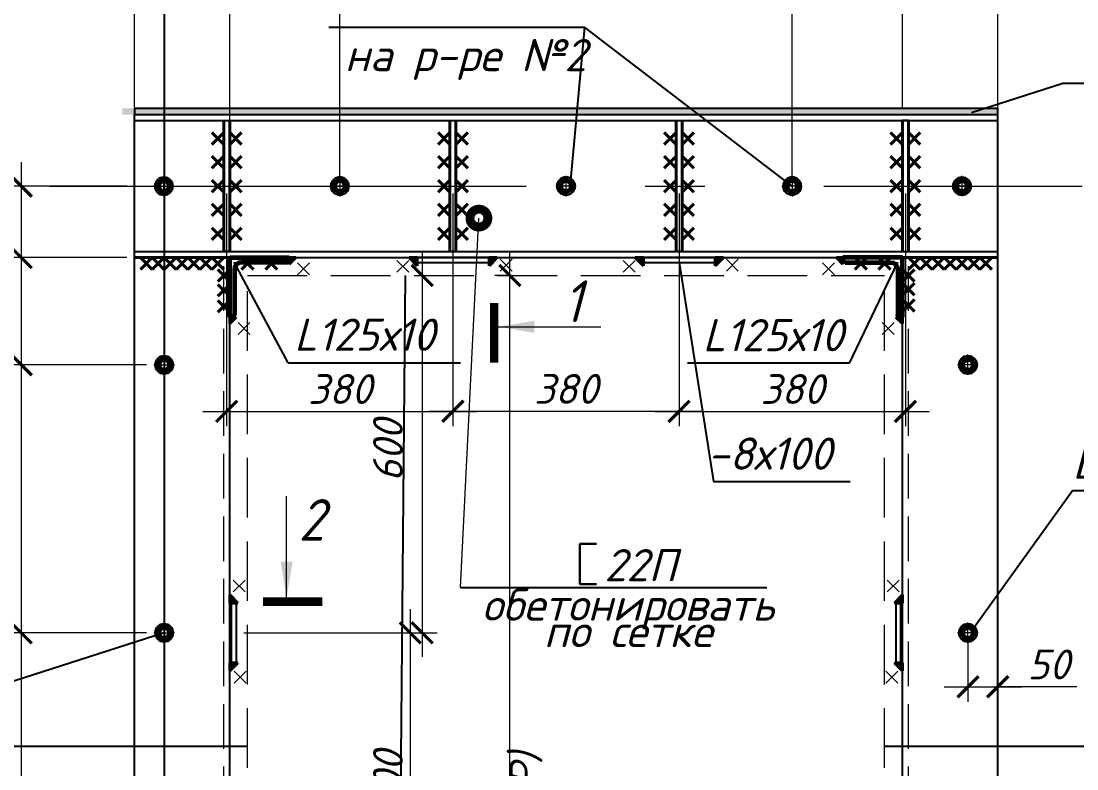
# Model space of a CAD drawing. Header units: millimetres. Extents: x 749182 to 2267578, y 70462 to 311449.
# Drawn here: x 2071783 to 2073556, y 160526 to 161781 of the extents above; entities that cross this region are included whole.
import ezdxf
from ezdxf.enums import TextEntityAlignment as Align

# ---------------------------------------------------------------- set-up
doc = ezdxf.new("R2010")
doc.units = ezdxf.units.MM
for name, pattern in [('015-60-22-12-0682-ПЗУ-20_П_изм1$0$K5LT_AXLED_REINFORCED', [13, 8, -2, 1, -2]), ('ГОСТ 2.303 4', [7, 5, -2, 0]), ('осеваяX2', [4, 2.5, -0.5, 0.5, -0.5])]:
    doc.linetypes.add(name, pattern=pattern)
doc.layers.get('Defpoints').update_dxf_attribs({"color": 255})
for name, color, linetype, lineweight in [('1Стены', 252, 'Continuous', 25), ('Оси', 165, 'осеваяX2', 13), ('Размер', 7, 'Continuous', 13), ('размеры', 7, 'Continuous', 9), ('Размеры КР', 164, 'Continuous', 9), ('сварка', 156, 'Continuous', 9), ('Стены', 184, 'Continuous', 40)]:
    doc.layers.add(name, color=color, linetype=linetype, lineweight=lineweight)
doc.layers.add('CS_UNPLOTTED', color=254, linetype='Continuous', plot=False)
for name, color, linetype in [('VPORTS', 7, 'Continuous'), ('металл', 124, 'Continuous'), ('Текст', 7, 'Continuous'), ('Штриховка', 252, 'Continuous')]:
    doc.layers.add(name, color=color, linetype=linetype)
doc.styles.add('GOST 2.304_new', font='isocpeur.ttf', dxfattribs={"width": 0.9, "oblique": 15})
doc.styles.add('М2', font='isocpeui.ttf')
doc.dimstyles.new('SPDS', dxfattribs={"dimscale": 25, "dimtxt": 2.5, "dimasz": 1.77, "dimexe": 1.25, "dimexo": 0.625, "dimtad": 1, "dimdec": 0, "dimrnd": 0.001, "dimtxsty": 'GOST 2.304_new', "dimblk": 'ARCHTICK', "dimcen": 2.5, "dimdle": 2, "dimclrt": 256, "dimazin": 2, "dimtfac": 0.75, "dimtdec": 0, "dimtmove": 1, "dimatfit": 3, "dimfxl": 0, "dimtolj": 1, "dimlwd": 9, "dimlwe": 9, "dimarcsym": 0})
doc.dimstyles.new('SPDS 1_20', dxfattribs={"dimscale": 20, "dimtxt": 2.5, "dimasz": 1.77, "dimexe": 1.25, "dimexo": 0.625, "dimtad": 1, "dimdec": 0, "dimrnd": 0.001, "dimtxsty": 'М2', "dimblk": 'ARCHTICK', "dimcen": 2.5, "dimdle": 2, "dimclrt": 256, "dimadec": 0, "dimazin": 2, "dimtfac": 0.75, "dimtdec": 0, "dimtmove": 1, "dimatfit": 3, "dimfxl": 0, "dimtolj": 1, "dimlwd": 9, "dimlwe": 9, "dimarcsym": 0})

# ---------------------------------------------------------------- blocks, each defined once
blk = doc.blocks.new('м16')
at = {"layer": 'металл', "lineweight": 30, "ltscale": 20}
for p, q in [((-11, 6.4), (0, 12.7)), ((-11, -6.4), (-11, 6.4)), ((0, 12.7), (11, 6.4)), ((11, 6.4), (11, -6.4)), ((0, -12.7), (-11, -6.4)), ((11, -6.4), (0, -12.7))]:
    blk.add_line(p, q, dxfattribs=at)
blk.add_circle((0, 0), 15, dxfattribs=at)
for radius, start, end in [(10.4, 0, 180), (10.4, 180, 0), (6.92, 0, 180), (6.92, 180, 0)]:
    blk.add_arc((0, 0), radius, start, end, dxfattribs=at)
at = {"layer": 'металл', "linetype": 'Continuous', "lineweight": 25, "ltscale": 20}
blk.add_arc((0, 0), 8, 255, 165, dxfattribs=at)
at = {"layer": 'Оси', "ltscale": 20}
for p, q in [((17, 0), (-17.3, 0)), ((0, 17.3), (0, -17.3))]:
    blk.add_line(p, q, dxfattribs=at)
blk = doc.blocks.new('свар')
at = {"layer": 'сварка', "color": 0, "linetype": 'Continuous', "ltscale": 10}
for p, q in [((10, 10), (-10, -10)), ((-10, 10), (10, -10))]:
    blk.add_line(p, q, dxfattribs=at)
blk = doc.blocks.new('_ArchTick')
at = {"color": 0, "linetype": 'ByBlock', "const_width": 0.15}
blk.add_lwpolyline([(-0.5, -0.5), (0.5, 0.5)], dxfattribs=at)
blk = doc.blocks.new('*D1707')
at = {"layer": 'Defpoints', "color": 0, "lineweight": 20, "ltscale": 20, "transparency": 16777216}
for p in [(2072446.9, 161354.5), (2072144.4, 160754.5), (2072456.7, 160754.5)]:
    blk.add_point(p, dxfattribs=at)
at = {"layer": 'Размер', "color": 0, "lineweight": 9, "ltscale": 20, "transparency": 16777216}
for p, q in [((2072456.7, 161394.5), (2072456.7, 160714.5)), ((2072459.4, 161354.5), (2072481.7, 161354.5)), ((2072156.9, 160754.5), (2072481.7, 160754.5))]:
    blk.add_line(p, q, dxfattribs=at)
at = {"layer": 'Размер', "color": 0, "lineweight": 9, "ltscale": 20, "transparency": 16777216, "xscale": 35.4, "yscale": 35.4, "zscale": 35.4}
for p, rotation in [((2072456.7, 161354.5), 90), ((2072456.7, 160754.5), 270)]:
    blk.add_blockref('_ArchTick', p, dxfattribs=dict(at, rotation=rotation))
at = {"layer": 'Размер', "ltscale": 20, "transparency": 16777216, "insert": (2072399.2, 161060.5), "char_height": 50, "attachment_point": 5, "rotation": 90, "style": 'М2'}
blk.add_mtext('\\A1;600', dxfattribs=at)
blk = doc.blocks.new('*D1708')
at = {"layer": 'Defpoints', "color": 0, "lineweight": 20, "ltscale": 20, "transparency": 16777216}
for p in [(2072144.4, 160754.5), (2072144.4, 160254.5), (2072436.7, 160254.5)]:
    blk.add_point(p, dxfattribs=at)
at = {"layer": 'Размер', "color": 0, "lineweight": 9, "ltscale": 20, "transparency": 16777216}
for p, q in [((2072436.7, 160794.5), (2072436.7, 160214.5)), ((2072156.9, 160754.5), (2072461.7, 160754.5)), ((2072156.9, 160254.5), (2072461.7, 160254.5))]:
    blk.add_line(p, q, dxfattribs=at)
at = {"layer": 'Размер', "color": 0, "lineweight": 9, "ltscale": 20, "transparency": 16777216, "xscale": 35.4, "yscale": 35.4, "zscale": 35.4}
for p, rotation in [((2072436.7, 160754.5), 90), ((2072436.7, 160254.5), 270)]:
    blk.add_blockref('_ArchTick', p, dxfattribs=dict(at, rotation=rotation))
at = {"layer": 'Размер', "ltscale": 20, "transparency": 16777216, "insert": (2072399.2, 160504.5), "char_height": 50, "attachment_point": 5, "rotation": 90, "style": 'М2'}
blk.add_mtext('\\A1;500', dxfattribs=at)
blk = doc.blocks.new('*D1711')
at = {"layer": 'Defpoints', "color": 0, "lineweight": 20, "ltscale": 20, "transparency": 16777216}
for p in [(2073373.4, 160754.5), (2073423.4, 160754.5), (2073423.4, 160664)]:
    blk.add_point(p, dxfattribs=at)
at = {"layer": 'Размер', "color": 0, "lineweight": 9, "ltscale": 20, "transparency": 16777216}
for p, q in [((2073373.4, 160742), (2073373.4, 160639)), ((2073423.4, 160742), (2073423.4, 160639)), ((2073333.4, 160664), (2073463.4, 160664)), ((2073556.2, 160664), (2073423.4, 160664))]:
    blk.add_line(p, q, dxfattribs=at)
at = {"layer": 'Размер', "color": 0, "lineweight": 9, "ltscale": 20, "transparency": 16777216, "xscale": 35.4, "yscale": 35.4, "zscale": 35.4, "rotation": 180}
blk.add_blockref('_ArchTick', (2073373.4, 160664), dxfattribs=at)
at = {"layer": 'Размер', "color": 0, "lineweight": 9, "ltscale": 20, "transparency": 16777216, "xscale": 35.4, "yscale": 35.4, "zscale": 35.4}
blk.add_blockref('_ArchTick', (2073423.4, 160664), dxfattribs=at)
at = {"layer": 'Размер', "ltscale": 20, "transparency": 16777216, "insert": (2073508.7, 160701.5), "char_height": 50, "attachment_point": 5, "style": 'М2'}
blk.add_mtext('\\A1;50', dxfattribs=at)
blk = doc.blocks.new('*D1714')
at = {"layer": 'Defpoints', "color": 0, "lineweight": 20, "ltscale": 20, "transparency": 16777216}
for p in [(2071973.3, 162312.4), (2071973.3, 161624.5), (2072133.4, 161384.5)]:
    blk.add_point(p, dxfattribs=at)
at = {"layer": 'размеры', "color": 0, "lineweight": 9, "ltscale": 20, "transparency": 16777216}
for p, q in [((2071973.3, 161637), (2071973.3, 162337.4)), ((2072133.4, 161397), (2072133.4, 162337.4)), ((2072173.4, 162312.4), (2071933.3, 162312.4))]:
    blk.add_line(p, q, dxfattribs=at)
at = {"layer": 'размеры', "color": 0, "lineweight": 9, "ltscale": 20, "transparency": 16777216, "xscale": 35.4, "yscale": 35.4, "zscale": 35.4, "rotation": 180}
blk.add_blockref('_ArchTick', (2071973.3, 162312.4), dxfattribs=at)
at = {"layer": 'размеры', "color": 0, "lineweight": 9, "ltscale": 20, "transparency": 16777216, "xscale": 35.4, "yscale": 35.4, "zscale": 35.4}
blk.add_blockref('_ArchTick', (2072133.4, 162312.4), dxfattribs=at)
at = {"layer": 'размеры', "ltscale": 20, "transparency": 16777216, "insert": (2072053.4, 162349.9), "char_height": 50, "attachment_point": 5, "style": 'GOST 2.304_new'}
blk.add_mtext('\\A1;160', dxfattribs=at)
blk = doc.blocks.new('*D1715')
at = {"layer": 'Defpoints', "color": 0, "lineweight": 20, "ltscale": 20, "transparency": 16777216}
for p in [(2073423.4, 162312.4), (2073263.4, 161624.5), (2073423.4, 161624.5)]:
    blk.add_point(p, dxfattribs=at)
at = {"layer": 'размеры', "color": 0, "lineweight": 9, "ltscale": 20, "transparency": 16777216}
for p, q in [((2073263.4, 161637), (2073263.4, 162337.4)), ((2073423.4, 161637), (2073423.4, 162337.4)), ((2073223.4, 162312.4), (2073463.4, 162312.4))]:
    blk.add_line(p, q, dxfattribs=at)
at = {"layer": 'размеры', "color": 0, "lineweight": 9, "ltscale": 20, "transparency": 16777216, "xscale": 35.4, "yscale": 35.4, "zscale": 35.4, "rotation": 180}
blk.add_blockref('_ArchTick', (2073263.4, 162312.4), dxfattribs=at)
at = {"layer": 'размеры', "color": 0, "lineweight": 9, "ltscale": 20, "transparency": 16777216, "xscale": 35.4, "yscale": 35.4, "zscale": 35.4}
blk.add_blockref('_ArchTick', (2073423.4, 162312.4), dxfattribs=at)
at = {"layer": 'размеры', "ltscale": 20, "transparency": 16777216, "insert": (2073343.4, 162349.9), "char_height": 50, "attachment_point": 5, "style": 'GOST 2.304_new'}
blk.add_mtext('\\A1;160', dxfattribs=at)
blk = doc.blocks.new('*D1700')
at = {"layer": 'Defpoints', "color": 0, "lineweight": 20, "ltscale": 20, "transparency": 16777216}
for p in [(2072603.9, 161354.5), (2072617.8, 161354.5), (2072637.8, 159154.5)]:
    blk.add_point(p, dxfattribs=at)
at = {"layer": 'Размер', "color": 0, "lineweight": 9, "ltscale": 20, "transparency": 16777216}
for p, q in [((2072603.9, 159114.5), (2072603.9, 161394.5)), ((2072605.3, 161354.5), (2072578.9, 161354.5)), ((2072625.3, 159154.5), (2072578.9, 159154.5))]:
    blk.add_line(p, q, dxfattribs=at)
at = {"layer": 'Размер', "color": 0, "lineweight": 9, "ltscale": 20, "transparency": 16777216, "xscale": 35.4, "yscale": 35.4, "zscale": 35.4}
for p, rotation in [((2072603.9, 161354.5), 90), ((2072603.9, 159154.5), 270)]:
    blk.add_blockref('_ArchTick', p, dxfattribs=dict(at, rotation=rotation))
at = {"layer": 'Размер', "ltscale": 20, "transparency": 16777216, "insert": (2072593.9, 160289.1), "char_height": 50, "width": 670.583, "attachment_point": 5, "rotation": 90, "style": 'М2'}
blk.add_mtext('\\A1;2200 \\P(уточнять по АР)', dxfattribs=at)
blk = doc.blocks.new('*D1701')
at = {"layer": 'Defpoints', "color": 0, "lineweight": 20, "ltscale": 20, "transparency": 16777216}
for p in [(2071973.3, 161504.5), (2071783.3, 161384.5), (2071973.3, 161384.5)]:
    blk.add_point(p, dxfattribs=at)
at = {"layer": 'размеры', "color": 0, "lineweight": 9, "ltscale": 20, "transparency": 16777216}
for p, q in [((2071783.3, 161544.5), (2071783.3, 161344.5)), ((2071960.8, 161504.5), (2071758.3, 161504.5)), ((2071960.8, 161384.5), (2071758.3, 161384.5))]:
    blk.add_line(p, q, dxfattribs=at)
at = {"layer": 'размеры', "color": 0, "lineweight": 9, "ltscale": 20, "transparency": 16777216, "xscale": 35.4, "yscale": 35.4, "zscale": 35.4}
for p, rotation in [((2071783.3, 161504.5), 90), ((2071783.3, 161384.5), 270)]:
    blk.add_blockref('_ArchTick', p, dxfattribs=dict(at, rotation=rotation))
at = {"layer": 'размеры', "ltscale": 20, "transparency": 16777216, "insert": (2071745.8, 161444.5), "char_height": 50, "attachment_point": 5, "rotation": 90, "style": 'GOST 2.304_new'}
blk.add_mtext('\\A1;120', dxfattribs=at)
blk = doc.blocks.new('*D1702')
at = {"layer": 'Defpoints', "color": 0, "lineweight": 20, "ltscale": 20, "transparency": 16777216}
for p in [(2071973.3, 161384.5), (2071783.3, 161204.5), (2072006.1, 161204.5)]:
    blk.add_point(p, dxfattribs=at)
at = {"layer": 'размеры', "color": 0, "lineweight": 9, "ltscale": 20, "transparency": 16777216}
for p, q in [((2071783.3, 161424.5), (2071783.3, 161164.5)), ((2071960.8, 161384.5), (2071758.3, 161384.5)), ((2071993.6, 161204.5), (2071758.3, 161204.5))]:
    blk.add_line(p, q, dxfattribs=at)
at = {"layer": 'размеры', "color": 0, "lineweight": 9, "ltscale": 20, "transparency": 16777216, "xscale": 35.4, "yscale": 35.4, "zscale": 35.4}
for p, rotation in [((2071783.3, 161384.5), 90), ((2071783.3, 161204.5), 270)]:
    blk.add_blockref('_ArchTick', p, dxfattribs=dict(at, rotation=rotation))
at = {"layer": 'размеры', "ltscale": 20, "transparency": 16777216, "insert": (2071745.8, 161294.5), "char_height": 50, "attachment_point": 5, "rotation": 90, "style": 'GOST 2.304_new'}
blk.add_mtext('\\A1;180', dxfattribs=at)
blk = doc.blocks.new('*D1703')
at = {"layer": 'Defpoints', "color": 0, "lineweight": 20, "ltscale": 20, "transparency": 16777216}
for p in [(2072006.1, 161204.5), (2071783.3, 160754.5), (2072006.1, 160754.5)]:
    blk.add_point(p, dxfattribs=at)
at = {"layer": 'размеры', "color": 0, "lineweight": 9, "ltscale": 20, "transparency": 16777216}
for p, q in [((2071783.3, 161244.5), (2071783.3, 160714.5)), ((2071993.6, 161204.5), (2071758.3, 161204.5)), ((2071993.6, 160754.5), (2071758.3, 160754.5))]:
    blk.add_line(p, q, dxfattribs=at)
at = {"layer": 'размеры', "color": 0, "lineweight": 9, "ltscale": 20, "transparency": 16777216, "xscale": 35.4, "yscale": 35.4, "zscale": 35.4}
for p, rotation in [((2071783.3, 161204.5), 90), ((2071783.3, 160754.5), 270)]:
    blk.add_blockref('_ArchTick', p, dxfattribs=dict(at, rotation=rotation))
at = {"layer": 'размеры', "ltscale": 20, "transparency": 16777216, "insert": (2071745.8, 160979.5), "char_height": 50, "attachment_point": 5, "rotation": 90, "style": 'GOST 2.304_new'}
blk.add_mtext('\\A1;450', dxfattribs=at)
blk = doc.blocks.new('*D1704')
at = {"layer": 'Defpoints', "color": 0, "lineweight": 20, "ltscale": 20, "transparency": 16777216}
for p in [(2072006.1, 160754.5), (2071783.3, 160254.5), (2072006.1, 160254.5)]:
    blk.add_point(p, dxfattribs=at)
at = {"layer": 'размеры', "color": 0, "lineweight": 9, "ltscale": 20, "transparency": 16777216}
for p, q in [((2071783.3, 160794.5), (2071783.3, 160214.5)), ((2071993.6, 160754.5), (2071758.3, 160754.5)), ((2071993.6, 160254.5), (2071758.3, 160254.5))]:
    blk.add_line(p, q, dxfattribs=at)
at = {"layer": 'размеры', "color": 0, "lineweight": 9, "ltscale": 20, "transparency": 16777216, "xscale": 35.4, "yscale": 35.4, "zscale": 35.4}
for p, rotation in [((2071783.3, 160754.5), 90), ((2071783.3, 160254.5), 270)]:
    blk.add_blockref('_ArchTick', p, dxfattribs=dict(at, rotation=rotation))
at = {"layer": 'размеры', "ltscale": 20, "transparency": 16777216, "insert": (2071745.8, 160504.5), "char_height": 50, "attachment_point": 5, "rotation": 90, "style": 'GOST 2.304_new'}
blk.add_mtext('\\A1;500', dxfattribs=at)
blk = doc.blocks.new('*D1697')
at = {"layer": 'Defpoints', "color": 0, "lineweight": 20, "ltscale": 20, "transparency": 16777216}
for p in [(2072318.2, 162312.4), (2072133.4, 162234.6), (2072318.2, 161504.5)]:
    blk.add_point(p, dxfattribs=at)
at = {"layer": 'размеры', "color": 0, "lineweight": 9, "ltscale": 20, "transparency": 16777216}
for p, q in [((2072133.4, 162247.1), (2072133.4, 162337.4)), ((2072318.2, 161517), (2072318.2, 162337.4)), ((2072093.4, 162312.4), (2072358.2, 162312.4))]:
    blk.add_line(p, q, dxfattribs=at)
at = {"layer": 'размеры', "color": 0, "lineweight": 9, "ltscale": 20, "transparency": 16777216, "xscale": 35.4, "yscale": 35.4, "zscale": 35.4, "rotation": 180}
blk.add_blockref('_ArchTick', (2072133.4, 162312.4), dxfattribs=at)
at = {"layer": 'размеры', "color": 0, "lineweight": 9, "ltscale": 20, "transparency": 16777216, "xscale": 35.4, "yscale": 35.4, "zscale": 35.4}
blk.add_blockref('_ArchTick', (2072318.2, 162312.4), dxfattribs=at)
at = {"layer": 'размеры', "ltscale": 20, "transparency": 16777216, "insert": (2072225.8, 162349.9), "char_height": 50, "attachment_point": 5, "style": 'GOST 2.304_new'}
blk.add_mtext('\\A1;185', dxfattribs=at)
blk = doc.blocks.new('*D1698')
at = {"layer": 'Defpoints', "color": 0, "lineweight": 20, "ltscale": 20, "transparency": 16777216}
for p in [(2073263.4, 162312.4), (2073263.4, 161993.8), (2073078.1, 161504.5)]:
    blk.add_point(p, dxfattribs=at)
at = {"layer": 'размеры', "color": 0, "lineweight": 9, "ltscale": 20, "transparency": 16777216}
for p, q in [((2073078.1, 161517), (2073078.1, 162337.4)), ((2073263.4, 162006.3), (2073263.4, 162337.4)), ((2073038.1, 162312.4), (2073303.4, 162312.4))]:
    blk.add_line(p, q, dxfattribs=at)
at = {"layer": 'размеры', "color": 0, "lineweight": 9, "ltscale": 20, "transparency": 16777216, "xscale": 35.4, "yscale": 35.4, "zscale": 35.4, "rotation": 180}
blk.add_blockref('_ArchTick', (2073078.1, 162312.4), dxfattribs=at)
at = {"layer": 'размеры', "color": 0, "lineweight": 9, "ltscale": 20, "transparency": 16777216, "xscale": 35.4, "yscale": 35.4, "zscale": 35.4}
blk.add_blockref('_ArchTick', (2073263.4, 162312.4), dxfattribs=at)
at = {"layer": 'размеры', "ltscale": 20, "transparency": 16777216, "insert": (2073170.7, 162349.9), "char_height": 50, "attachment_point": 5, "style": 'GOST 2.304_new'}
blk.add_mtext('\\A1;185', dxfattribs=at)
blk = doc.blocks.new('*D1696')
at = {"layer": 'Defpoints', "color": 0, "lineweight": 20, "transparency": 16777216}
for p in [(2072128.3, 161504.5), (2072508.4, 161376.5), (2072508.4, 161126.3)]:
    blk.add_point(p, dxfattribs=at)
at = {"layer": 'Размеры КР', "color": 0, "lineweight": 9, "transparency": 16777216}
for p, q in [((2072128.3, 161492), (2072128.3, 161101.3)), ((2072508.4, 161364), (2072508.4, 161101.3)), ((2072088.3, 161126.3), (2072548.4, 161126.3))]:
    blk.add_line(p, q, dxfattribs=at)
at = {"layer": 'Размеры КР', "color": 0, "lineweight": 9, "transparency": 16777216, "xscale": 35.4, "yscale": 35.4, "zscale": 35.4, "rotation": 180}
blk.add_blockref('_ArchTick', (2072128.3, 161126.3), dxfattribs=at)
at = {"layer": 'Размеры КР', "color": 0, "lineweight": 9, "transparency": 16777216, "xscale": 35.4, "yscale": 35.4, "zscale": 35.4}
blk.add_blockref('_ArchTick', (2072508.4, 161126.3), dxfattribs=at)
at = {"layer": 'Размеры КР', "lineweight": 20, "transparency": 16777216, "insert": (2072318.4, 161163.8), "char_height": 50, "attachment_point": 5, "style": 'М2'}
blk.add_mtext('\\A1;380', dxfattribs=at)
blk = doc.blocks.new('*D1693')
at = {"layer": 'Defpoints', "color": 0, "lineweight": 20, "transparency": 16777216}
for p in [(2072888.1, 161504.5), (2073268.4, 161504.5), (2073268.4, 161126.3)]:
    blk.add_point(p, dxfattribs=at)
at = {"layer": 'Размеры КР', "color": 0, "lineweight": 9, "transparency": 16777216}
for p, q in [((2072888.1, 161492), (2072888.1, 161101.3)), ((2073268.4, 161492), (2073268.4, 161101.3)), ((2072848.1, 161126.3), (2073308.4, 161126.3))]:
    blk.add_line(p, q, dxfattribs=at)
at = {"layer": 'Размеры КР', "color": 0, "lineweight": 9, "transparency": 16777216, "xscale": 35.4, "yscale": 35.4, "zscale": 35.4, "rotation": 180}
blk.add_blockref('_ArchTick', (2072888.1, 161126.3), dxfattribs=at)
at = {"layer": 'Размеры КР', "color": 0, "lineweight": 9, "transparency": 16777216, "xscale": 35.4, "yscale": 35.4, "zscale": 35.4}
blk.add_blockref('_ArchTick', (2073268.4, 161126.3), dxfattribs=at)
at = {"layer": 'Размеры КР', "lineweight": 20, "transparency": 16777216, "insert": (2073078.2, 161163.8), "char_height": 50, "attachment_point": 5, "style": 'М2'}
blk.add_mtext('\\A1;380', dxfattribs=at)
blk = doc.blocks.new('*D1694')
at = {"layer": 'Defpoints', "color": 0, "lineweight": 20, "transparency": 16777216}
for p in [(2072508.4, 161504.5), (2072888.1, 161504.5), (2072888.1, 161126.6)]:
    blk.add_point(p, dxfattribs=at)
at = {"layer": 'Размеры КР', "color": 0, "lineweight": 9, "transparency": 16777216}
for p, q in [((2072508.4, 161492), (2072508.4, 161101.6)), ((2072888.1, 161492), (2072888.1, 161101.6)), ((2072468.4, 161126.6), (2072928.1, 161126.6))]:
    blk.add_line(p, q, dxfattribs=at)
at = {"layer": 'Размеры КР', "color": 0, "lineweight": 9, "transparency": 16777216, "xscale": 35.4, "yscale": 35.4, "zscale": 35.4, "rotation": 180}
blk.add_blockref('_ArchTick', (2072508.4, 161126.6), dxfattribs=at)
at = {"layer": 'Размеры КР', "color": 0, "lineweight": 9, "transparency": 16777216, "xscale": 35.4, "yscale": 35.4, "zscale": 35.4}
blk.add_blockref('_ArchTick', (2072888.1, 161126.6), dxfattribs=at)
at = {"layer": 'Размеры КР', "lineweight": 20, "transparency": 16777216, "insert": (2072698.2, 161164.1), "char_height": 50, "attachment_point": 5, "style": 'М2'}
blk.add_mtext('\\A1;380', dxfattribs=at)

msp = doc.modelspace()

# ---------------------------------------------------------------- hatches: boundary and pattern name
at = {"layer": 'Стены', "linetype": 'Continuous', "ltscale": 4}
for points in [[(2072233.3484, 161384.5019), (2072244.2631, 161384.5019), (2072233.3484, 161373.5871)], [(2073163.3582, 161384.5019), (2073152.4435, 161384.5019), (2073163.3582, 161373.5871)], [(2072133.3484, 161284.5019), (2072144.2631, 161284.5019), (2072133.3484, 161273.5871)], [(2073263.3582, 161284.5019), (2073252.4435, 161284.5019), (2073263.3582, 161273.5871)]]:
    msp.add_hatch(color=256, dxfattribs=at).paths.add_polyline_path(points, flags=0)
at = {"layer": 'Стены', "linetype": 'Continuous', "ltscale": 5}
for points in [[(2072448.2555, 161384.5019), (2072434.6121, 161384.5019), (2072448.2555, 161370.8585)], [(2072568.9425, 161384.5019), (2072582.586, 161384.5019), (2072568.9425, 161370.8585)], [(2072828.2555, 161384.5019), (2072814.6121, 161384.5019), (2072828.2555, 161370.8585)], [(2072948.9425, 161384.5019), (2072962.586, 161384.5019), (2072948.9425, 161370.8585)], [(2072133.3484, 160804.5898), (2072133.3484, 160818.2333), (2072146.9918, 160804.5898)], [(2073263.3582, 160804.5898), (2073263.3582, 160818.2333), (2073249.7148, 160804.5898)], [(2072133.3484, 160704.3942), (2072133.3484, 160690.7508), (2072146.9918, 160704.3942)], [(2073263.3582, 160704.3942), (2073263.3582, 160690.7508), (2073249.7148, 160704.3942)]]:
    msp.add_hatch(color=256, dxfattribs=at).paths.add_polyline_path(points, flags=0)
at = {"layer": 'Штриховка', "ltscale": 20}
h = msp.add_hatch(dxfattribs=at)
h.set_pattern_fill('AR-SAND', color=256, scale=0.3)
h.set_pattern_definition([(37.5, (-40076665.999, -1032376.938), (-0.4800093888, 14.68239712), [0, -11.5824, 0, -12.954, 0, -12.3825]), (7.5, (-40076666, -1032376.938), (13.485698494, 21.504753017), [0, -6.2484, 0, -10.4394, 0, -4.0005]), (327.5, (-40076675.372, -1032376.938), (23.7297711072, 0.0431155404), [0, -3.81, 0, -13.716, 0, -17.907]), (317.5, (-40076675.372, -1032376.938), (22.906693574, 6.687879698), [0, -1.905, 0, -8.9916, 0, -10.287])])
h.paths.add_polyline_path([(2073423.3582, 161634.5059), (2071953.3484, 161634.9255), (2071953.3484, 161624.9255), (2071953.3484, 161624.5019), (2073423.3582, 161624.5059)])

# ---------------------------------------------------------------- linework, layer by layer
at = {"layer": '1Стены', "linetype": 'ГОСТ 2.303 4', "lineweight": 13, "ltscale": 15}
for p, q in [((2072123.3484, 159090.0706), (2072123.3484, 161420.0805)), ((2073273.3582, 159090.0706), (2073273.3582, 161420.0805))]:
    msp.add_line(p, q, dxfattribs=at)
at = {"layer": '1Стены', "linetype": 'ГОСТ 2.303 4', "lineweight": 13, "ltscale": 20}
for p, q in [((2072163.3484, 159128.0706), (2072163.3484, 161354.5019)), ((2072163.3484, 161354.5019), (2073233.3582, 161354.5019)), ((2073233.3582, 159128.0706), (2073233.3582, 161354.5019))]:
    msp.add_line(p, q, dxfattribs=at)
at = {"layer": 'CS_UNPLOTTED', "ltscale": 20}
msp.add_line((2072023.3484, 162066.3502), (2072023.3484, 159151.3343), dxfattribs=at)
at = {"layer": 'CS_UNPLOTTED', "ltscale": 100}
for p, q in [((2072428.3533, 161354.5019), (2072408.3533, 159128.0706)), ((2071520.2851, 160564.492), (2072163.3484, 160564.492)), ((2073233.3582, 160564.492), (2074025.2522, 160564.492))]:
    msp.add_line(p, q, dxfattribs=at)
at = {"layer": 'VPORTS', "ltscale": 100}
msp.add_line((2073174.2512, 161207.2862), (2072902.0597, 161207.2862), dxfattribs=at)
msp.add_lwpolyline([(2071973.3484, 161624.5019), (2073423.3582, 161624.5019), (2073423.3582, 161634.5099), (2071973.3484, 161634.5099)], close=True, dxfattribs=at)
at = {"layer": 'металл', "color": 0, "ltscale": 20}
for p, q in [((2071973.3484, 158938.0706), (2071973.3484, 161624.5019)), ((2071973.3484, 161624.5019), (2073423.3582, 161624.5019)), ((2071973.3484, 161614.5019), (2073423.3582, 161614.5019)), ((2073423.3582, 158938.0706), (2073423.3582, 161624.5019)), ((2071973.3484, 161394.5019), (2073423.3582, 161394.5019)), ((2072133.3484, 161384.5019), (2071973.3484, 161384.5019)), ((2071973.3484, 161384.5019), (2073423.3582, 161384.5019)), ((2073263.3582, 161384.5019), (2073423.3582, 161384.5019)), ((2072133.3484, 159223.0805), (2072133.3484, 161370.0805)), ((2073263.3582, 159100.0706), (2073263.3582, 161370.0805))]:
    msp.add_line(p, q, dxfattribs=at)
at = {"layer": 'металл', "ltscale": 20}
for points in [[(2072123.3533, 161614.5019), (2072133.3486, 161614.5019), (2072133.3486, 161394.5019), (2072123.3533, 161394.5019)], [(2072503.3557, 161614.5019), (2072513.351, 161614.5019), (2072513.351, 161394.5019), (2072503.3557, 161394.5019)], [(2072883.0967, 161614.5019), (2072893.092, 161614.5019), (2072893.092, 161394.5019), (2072883.0967, 161394.5019)], [(2073273.3533, 161614.5019), (2073263.358, 161614.5019), (2073263.358, 161394.5019), (2073273.3533, 161394.5019)], [(2072448.3533, 161384.5019), (2072448.3533, 161376.5019), (2072568.3533, 161376.5019), (2072568.3533, 161384.5019)], [(2072828.3533, 161384.5019), (2072828.3533, 161376.5019), (2072948.3533, 161376.5019), (2072948.3533, 161384.5019)], [(2072136.3575, 160804.492), (2072144.3575, 160804.492), (2072144.3575, 160704.492), (2072136.3575, 160704.492)], [(2073260.3492, 160804.492), (2073252.3492, 160804.492), (2073252.3492, 160704.492), (2073260.3492, 160704.492)]]:
    msp.add_lwpolyline(points, close=True, dxfattribs=at)
at = {"layer": 'Оси', "linetype": '015-60-22-12-0682-ПЗУ-20_П_изм1$0$K5LT_AXLED_REINFORCED', "ltscale": 100}
msp.add_line((2071831.2867, 161504.5019), (2073565.4199, 161504.5019), dxfattribs=at)
at = {"layer": 'Размер', "linetype": 'Continuous', "ltscale": 20}
for p, q in [((2072584.7424, 161268.2857), (2072756.8737, 161268.2857)), ((2072229.059, 160813.8999), (2072229.059, 160983.8999))]:
    msp.add_line(p, q, dxfattribs=at)
at = {"layer": 'Размер', "linetype": 'Continuous', "ltscale": 20, "const_width": 14}
for points in [[(2072577.7424, 161208.2857), (2072577.7424, 161308.2857)], [(2072289.059, 160806.8999), (2072189.059, 160806.8999)]]:
    msp.add_lwpolyline(points, dxfattribs=at)
at = {"layer": 'Размер', "linetype": 'Continuous', "ltscale": 20}
for points in [[(2072584.7424, 161268.2857), (2072644.8324, 161278.3413), (2072644.8324, 161258.2301)], [(2072229.059, 160813.8999), (2072219.0034, 160873.9899), (2072239.1146, 160873.9899)]]:
    msp.add_solid(points, dxfattribs=at)
at = {"layer": 'размеры', "ltscale": 20}
msp.add_line((2072520.8996, 160830.8498), (2072551.9842, 161450.7274), dxfattribs=at)
at = {"layer": 'Стены', "color": 0, "linetype": 'Continuous', "ltscale": 10}
for p, q in [((2072123.358, 161614.5019), (2072123.358, 161394.5019)), ((2072133.3533, 161614.5019), (2072133.3533, 161394.5019)), ((2072503.3604, 161614.5019), (2072503.3604, 161394.5019)), ((2072513.3557, 161614.5019), (2072513.3557, 161394.5019)), ((2072883.1014, 161614.5019), (2072883.1014, 161394.5019)), ((2072893.0967, 161614.5019), (2072893.0967, 161394.5019)), ((2073263.3533, 161614.5019), (2073263.3533, 161394.5019)), ((2073273.3486, 161614.5019), (2073273.3486, 161394.5019)), ((2072123.358, 161594.5019), (2072103.358, 161574.5019)), ((2072123.358, 161574.5019), (2072103.358, 161594.5019)), ((2072133.3533, 161594.5019), (2072153.3533, 161574.5019)), ((2072133.3533, 161574.5019), (2072153.3533, 161594.5019)), ((2072503.3604, 161594.5019), (2072483.3604, 161574.5019)), ((2072503.3604, 161574.5019), (2072483.3604, 161594.5019)), ((2072513.3557, 161594.5019), (2072533.3557, 161574.5019)), ((2072513.3557, 161574.5019), (2072533.3557, 161594.5019)), ((2072883.1014, 161594.5019), (2072863.1014, 161574.5019)), ((2072883.1014, 161574.5019), (2072863.1014, 161594.5019)), ((2072893.0967, 161594.5019), (2072913.0967, 161574.5019)), ((2072893.0967, 161574.5019), (2072913.0967, 161594.5019)), ((2073263.3533, 161594.5019), (2073243.3533, 161574.5019)), ((2073263.3533, 161574.5019), (2073243.3533, 161594.5019)), ((2073273.3486, 161594.5019), (2073293.3486, 161574.5019)), ((2073273.3486, 161574.5019), (2073293.3486, 161594.5019)), ((2072123.358, 161554.5019), (2072103.358, 161534.5019)), ((2072123.358, 161534.5019), (2072103.358, 161554.5019)), ((2072133.3533, 161554.5019), (2072153.3533, 161534.5019)), ((2072133.3533, 161534.5019), (2072153.3533, 161554.5019)), ((2072503.3604, 161554.5019), (2072483.3604, 161534.5019)), ((2072503.3604, 161534.5019), (2072483.3604, 161554.5019)), ((2072513.3557, 161554.5019), (2072533.3557, 161534.5019)), ((2072513.3557, 161534.5019), (2072533.3557, 161554.5019)), ((2072883.1014, 161554.5019), (2072863.1014, 161534.5019)), ((2072883.1014, 161534.5019), (2072863.1014, 161554.5019)), ((2072893.0967, 161554.5019), (2072913.0967, 161534.5019)), ((2072893.0967, 161534.5019), (2072913.0967, 161554.5019)), ((2073263.3533, 161554.5019), (2073243.3533, 161534.5019)), ((2073263.3533, 161534.5019), (2073243.3533, 161554.5019)), ((2073273.3486, 161554.5019), (2073293.3486, 161534.5019)), ((2073273.3486, 161534.5019), (2073293.3486, 161554.5019)), ((2072123.358, 161514.5019), (2072103.358, 161494.5019)), ((2072123.358, 161494.5019), (2072103.358, 161514.5019)), ((2072133.3533, 161514.5019), (2072153.3533, 161494.5019)), ((2072133.3533, 161494.5019), (2072153.3533, 161514.5019)), ((2072503.3604, 161514.5019), (2072483.3604, 161494.5019)), ((2072503.3604, 161494.5019), (2072483.3604, 161514.5019)), ((2072513.3557, 161514.5019), (2072533.3557, 161494.5019)), ((2072513.3557, 161494.5019), (2072533.3557, 161514.5019)), ((2072883.1014, 161514.5019), (2072863.1014, 161494.5019)), ((2072883.1014, 161494.5019), (2072863.1014, 161514.5019)), ((2072893.0967, 161514.5019), (2072913.0967, 161494.5019)), ((2072893.0967, 161494.5019), (2072913.0967, 161514.5019)), ((2073263.3533, 161514.5019), (2073243.3533, 161494.5019)), ((2073263.3533, 161494.5019), (2073243.3533, 161514.5019)), ((2073273.3486, 161514.5019), (2073293.3486, 161494.5019)), ((2073273.3486, 161494.5019), (2073293.3486, 161514.5019)), ((2072123.358, 161474.5019), (2072103.358, 161454.5019)), ((2072123.358, 161454.5019), (2072103.358, 161474.5019)), ((2072133.3533, 161474.5019), (2072153.3533, 161454.5019)), ((2072133.3533, 161454.5019), (2072153.3533, 161474.5019)), ((2072503.3604, 161474.5019), (2072483.3604, 161454.5019)), ((2072503.3604, 161454.5019), (2072483.3604, 161474.5019)), ((2072513.3557, 161474.5019), (2072533.3557, 161454.5019)), ((2072513.3557, 161454.5019), (2072533.3557, 161474.5019)), ((2072883.1014, 161474.5019), (2072863.1014, 161454.5019)), ((2072883.1014, 161454.5019), (2072863.1014, 161474.5019)), ((2072893.0967, 161474.5019), (2072913.0967, 161454.5019)), ((2072893.0967, 161454.5019), (2072913.0967, 161474.5019)), ((2073263.3533, 161474.5019), (2073243.3533, 161454.5019)), ((2073263.3533, 161454.5019), (2073243.3533, 161474.5019)), ((2073273.3486, 161474.5019), (2073293.3486, 161454.5019)), ((2073273.3486, 161454.5019), (2073293.3486, 161474.5019)), ((2072123.358, 161434.5019), (2072103.358, 161414.5019)), ((2072123.358, 161414.5019), (2072103.358, 161434.5019)), ((2072133.3533, 161434.5019), (2072153.3533, 161414.5019)), ((2072133.3533, 161414.5019), (2072153.3533, 161434.5019)), ((2072503.3604, 161434.5019), (2072483.3604, 161414.5019)), ((2072503.3604, 161414.5019), (2072483.3604, 161434.5019)), ((2072513.3557, 161434.5019), (2072533.3557, 161414.5019)), ((2072513.3557, 161414.5019), (2072533.3557, 161434.5019)), ((2072883.1014, 161434.5019), (2072863.1014, 161414.5019)), ((2072883.1014, 161414.5019), (2072863.1014, 161434.5019)), ((2072893.0967, 161434.5019), (2072913.0967, 161414.5019)), ((2072893.0967, 161414.5019), (2072913.0967, 161434.5019)), ((2073263.3533, 161434.5019), (2073243.3533, 161414.5019)), ((2073263.3533, 161414.5019), (2073243.3533, 161434.5019)), ((2073273.3486, 161434.5019), (2073293.3486, 161414.5019)), ((2073273.3486, 161414.5019), (2073293.3486, 161434.5019)), ((2071973.3484, 161384.5019), (2072133.3484, 161384.5019)), ((2071983.3484, 161384.5019), (2072003.3484, 161364.5019)), ((2072003.3484, 161384.5019), (2071983.3484, 161364.5019)), ((2072023.3484, 161384.5019), (2072003.3484, 161364.5019)), ((2072003.3484, 161384.5019), (2072023.3484, 161364.5019)), ((2072023.3484, 161384.5019), (2072043.3484, 161364.5019)), ((2072043.3484, 161384.5019), (2072023.3484, 161364.5019)), ((2072043.3484, 161384.5019), (2072063.3484, 161364.5019)), ((2072063.3484, 161384.5019), (2072043.3484, 161364.5019)), ((2072063.3484, 161384.5019), (2072083.3484, 161364.5019)), ((2072083.3484, 161384.5019), (2072063.3484, 161364.5019)), ((2072083.3484, 161384.5019), (2072103.3484, 161364.5019)), ((2072103.3484, 161384.5019), (2072083.3484, 161364.5019)), ((2072103.3484, 161384.5019), (2072123.3484, 161364.5019)), ((2072123.3484, 161384.5019), (2072103.3484, 161364.5019)), ((2072133.3484, 161384.5019), (2072133.3484, 161284.5019)), ((2072133.3484, 161384.5019), (2072233.3484, 161384.5019)), ((2072153.3484, 161384.5019), (2072173.3484, 161364.5019)), ((2072173.3484, 161384.5019), (2072153.3484, 161364.5019)), ((2072193.3484, 161384.5019), (2072213.3484, 161364.5019)), ((2072213.3484, 161384.5019), (2072193.3484, 161364.5019)), ((2073263.3582, 161384.5019), (2073163.3582, 161384.5019)), ((2073203.3582, 161384.5019), (2073183.3582, 161364.5019)), ((2073183.3582, 161384.5019), (2073203.3582, 161364.5019)), ((2073243.3582, 161384.5019), (2073223.3582, 161364.5019)), ((2073223.3582, 161384.5019), (2073243.3582, 161364.5019)), ((2073263.3582, 161384.5019), (2073263.3582, 161284.5019)), ((2073263.3582, 161384.5019), (2073423.3582, 161384.5019)), ((2073423.3582, 161384.5019), (2073263.3582, 161384.5019)), ((2073273.3582, 161384.5019), (2073293.3582, 161364.5019)), ((2073293.3582, 161384.5019), (2073273.3582, 161364.5019)), ((2073293.3582, 161384.5019), (2073273.3582, 161364.5019)), ((2073273.3582, 161384.5019), (2073293.3582, 161364.5019)), ((2073293.3582, 161384.5019), (2073313.3582, 161364.5019)), ((2073313.3582, 161384.5019), (2073293.3582, 161364.5019)), ((2073313.3582, 161384.5019), (2073293.3582, 161364.5019)), ((2073293.3582, 161384.5019), (2073313.3582, 161364.5019)), ((2073313.3582, 161384.5019), (2073333.3582, 161364.5019)), ((2073333.3582, 161384.5019), (2073313.3582, 161364.5019)), ((2073333.3582, 161384.5019), (2073313.3582, 161364.5019)), ((2073313.3582, 161384.5019), (2073333.3582, 161364.5019)), ((2073333.3582, 161384.5019), (2073353.3582, 161364.5019)), ((2073353.3582, 161384.5019), (2073333.3582, 161364.5019)), ((2073353.3582, 161384.5019), (2073333.3582, 161364.5019)), ((2073333.3582, 161384.5019), (2073353.3582, 161364.5019)), ((2073353.3582, 161384.5019), (2073373.3582, 161364.5019)), ((2073373.3582, 161384.5019), (2073353.3582, 161364.5019)), ((2073373.3582, 161384.5019), (2073353.3582, 161364.5019)), ((2073353.3582, 161384.5019), (2073373.3582, 161364.5019)), ((2073393.3582, 161384.5019), (2073373.3582, 161364.5019)), ((2073373.3582, 161384.5019), (2073393.3582, 161364.5019)), ((2073373.3582, 161384.5019), (2073393.3582, 161364.5019)), ((2073393.3582, 161384.5019), (2073373.3582, 161364.5019)), ((2073393.3582, 161384.5019), (2073413.3582, 161364.5019)), ((2073413.3582, 161384.5019), (2073393.3582, 161364.5019)), ((2073413.3582, 161384.5019), (2073393.3582, 161364.5019)), ((2073393.3582, 161384.5019), (2073413.3582, 161364.5019)), ((2072133.3484, 161364.5019), (2072113.3484, 161344.5019)), ((2072133.3484, 161344.5019), (2072113.3484, 161364.5019)), ((2073263.3582, 161364.5019), (2073283.3582, 161344.5019)), ((2073263.3582, 161344.5019), (2073283.3582, 161364.5019)), ((2072133.3484, 161339.4847), (2072113.3484, 161319.4847)), ((2072133.3484, 161319.4847), (2072113.3484, 161339.4847)), ((2073263.3582, 161341.2713), (2073283.3582, 161321.2713)), ((2073263.3582, 161321.2713), (2073283.3582, 161341.2713)), ((2072133.3484, 161312.6482), (2072113.3484, 161292.6482)), ((2072133.3484, 161292.6482), (2072113.3484, 161312.6482)), ((2073263.3582, 161314.0706), (2073283.3582, 161294.0706)), ((2073263.3582, 161294.0706), (2073283.3582, 161314.0706))]:
    msp.add_line(p, q, dxfattribs=at)
at = {"layer": 'Стены', "color": 0, "linetype": 'Continuous', "ltscale": 4}
for p, q in [((2072233.3484, 161384.5019), (2072244.2631, 161384.5019)), ((2072244.2631, 161384.5019), (2072233.3484, 161373.5871)), ((2072233.3484, 161373.5871), (2072233.3484, 161384.5019)), ((2073163.3582, 161384.5019), (2073152.4435, 161384.5019)), ((2073152.4435, 161384.5019), (2073163.3582, 161373.5871)), ((2073163.3582, 161373.5871), (2073163.3582, 161384.5019)), ((2072133.3484, 161284.5019), (2072144.2631, 161284.5019)), ((2072144.2631, 161284.5019), (2072133.3484, 161273.5871)), ((2072133.3484, 161273.5871), (2072133.3484, 161284.5019)), ((2073263.3582, 161284.5019), (2073252.4435, 161284.5019)), ((2073252.4435, 161284.5019), (2073263.3582, 161273.5871)), ((2073263.3582, 161273.5871), (2073263.3582, 161284.5019))]:
    msp.add_line(p, q, dxfattribs=at)
at = {"layer": 'Стены', "color": 0, "linetype": 'Continuous', "ltscale": 5}
for p, q in [((2072448.2555, 161384.5019), (2072434.6121, 161384.5019)), ((2072434.6121, 161384.5019), (2072448.2555, 161370.8585)), ((2072448.2555, 161370.8585), (2072448.2555, 161384.5019)), ((2072568.9425, 161384.5019), (2072582.586, 161384.5019)), ((2072582.586, 161384.5019), (2072568.9425, 161370.8585)), ((2072568.9425, 161370.8585), (2072568.9425, 161384.5019)), ((2072828.2555, 161384.5019), (2072814.6121, 161384.5019)), ((2072814.6121, 161384.5019), (2072828.2555, 161370.8585)), ((2072828.2555, 161370.8585), (2072828.2555, 161384.5019)), ((2072948.9425, 161384.5019), (2072962.586, 161384.5019)), ((2072962.586, 161384.5019), (2072948.9425, 161370.8585)), ((2072948.9425, 161370.8585), (2072948.9425, 161384.5019)), ((2072133.3484, 160804.5898), (2072133.3484, 160818.2333)), ((2072133.3484, 160818.2333), (2072146.9918, 160804.5898)), ((2073263.3582, 160818.2333), (2073249.7148, 160804.5898)), ((2073263.3582, 160804.5898), (2073263.3582, 160818.2333)), ((2072146.9918, 160804.5898), (2072133.3484, 160804.5898)), ((2073249.7148, 160804.5898), (2073263.3582, 160804.5898)), ((2072133.3484, 160704.3942), (2072133.3484, 160690.7508)), ((2072133.3484, 160690.7508), (2072146.9918, 160704.3942)), ((2072146.9918, 160704.3942), (2072133.3484, 160704.3942)), ((2073263.3582, 160690.7508), (2073249.7148, 160704.3942)), ((2073249.7148, 160704.3942), (2073263.3582, 160704.3942)), ((2073263.3582, 160704.3942), (2073263.3582, 160690.7508))]:
    msp.add_line(p, q, dxfattribs=at)
at = {"layer": 'Текст', "ltscale": 20}
for p, q in [((2072299.6997, 161771.4081), (2072729.4347, 161771.4081)), ((2072729.4347, 161771.4081), (2072704.5424, 161501.7083)), ((2073077.9215, 161504.5019), (2072729.4347, 161771.4081)), ((2073379.3258, 161627.8671), (2073532.6161, 161677.3118)), ((2073532.6161, 161677.3118), (2073959.5461, 161677.3118)), ((2072231.3275, 161208.0408), (2072140.7026, 161376.84)), ((2072888.3533, 161376.5019), (2072946.1209, 161008.4141)), ((2073174.2512, 161207.2862), (2073255.8216, 161376.84)), ((2072231.3275, 161208.0408), (2072520.9625, 161208.0408)), ((2072946.1209, 161008.4141), (2073175.242, 161008.4141)), ((2073379.2137, 160758.1761), (2073548.9624, 160993.2848)), ((2073548.9624, 160993.2848), (2074008.6974, 160993.2848)), ((2072520.8996, 160830.8498), (2073035.7506, 160830.8498)), ((2072023.3484, 160754.492), (2071462.0026, 160574.8203))]:
    msp.add_line(p, q, dxfattribs=at)
at = {"layer": 'Текст', "linetype": 'Continuous', "lineweight": 60, "ltscale": 10}
for p, q in [((2072133.3484, 161284.5019), (2072133.3484, 161384.5019)), ((2072133.3484, 161384.5019), (2072233.3484, 161384.5019)), ((2072233.3484, 161384.5019), (2072233.3484, 161380.5019)), ((2072141.3484, 161364.5019), (2072141.3484, 161288.5019)), ((2072229.3484, 161376.5019), (2072153.3484, 161376.5019)), ((2072137.3484, 161284.5019), (2072133.3484, 161284.5019))]:
    msp.add_line(p, q, dxfattribs=at)
at = {"layer": 'Текст', "linetype": 'Continuous', "lineweight": 60, "ltscale": 10, "extrusion": (0, 0, -1)}
for p, q in [((2073163.3582, 161384.5019), (2073163.3582, 161380.5019)), ((2073263.3582, 161384.5019), (2073163.3582, 161384.5019)), ((2073263.3582, 161284.5019), (2073263.3582, 161384.5019)), ((2073167.3582, 161376.5019), (2073243.3582, 161376.5019)), ((2073255.3582, 161364.5019), (2073255.3582, 161288.5019)), ((2073259.3582, 161284.5019), (2073263.3582, 161284.5019))]:
    msp.add_line(p, q, dxfattribs=at)
at = {"layer": 'Текст', "lineweight": 30, "ltscale": 10}
for p, q in [((2072749.5593, 160903.9402), (2072721.4837, 160903.9402)), ((2072721.4837, 160903.9402), (2072721.4837, 160836.1772)), ((2072749.5593, 160836.1772), (2072721.4837, 160836.1772))]:
    msp.add_line(p, q, dxfattribs=at)
at = {"layer": 'Текст', "ltscale": 20, "const_width": 30}
msp.add_lwpolyline([(2072559.4842, 161450.7274, 1), (2072544.4842, 161450.7274, 1)], format="xyb", close=True, dxfattribs=at)
at = {"layer": 'Текст', "linetype": 'Continuous', "lineweight": 60, "ltscale": 10}
for centre, radius, start, end in [((2072153.3484, 161364.5019), 12, 90, 180), ((2072229.3484, 161380.5019), 4, 270, 0), ((2072137.3484, 161288.5019), 4, 270, 0)]:
    msp.add_arc(centre, radius, start, end, dxfattribs=at)
at = {"layer": 'Текст', "linetype": 'Continuous', "lineweight": 60, "ltscale": 10, "extrusion": (0, 0, -1)}
for centre, radius, start, end in [((-2073167.3582, 161380.5019), 4, 270, 0), ((-2073243.3582, 161364.5019), 12, 90, 180), ((-2073259.3582, 161288.5019), 4, 270, 0)]:
    msp.add_arc(centre, radius, start, end, dxfattribs=at)

# ---------------------------------------------------------------- block references
at = {"layer": 'Размер', "xscale": -1, "rotation": 89.99999999988889}
for p in [(2072022.9009, 161504.3293), (2072023.3484, 161204.5019), (2072023.3484, 160754.492)]:
    msp.add_blockref('м16', p, dxfattribs=at)
at = {"layer": 'Размер'}
for p in [(2072318.3507, 161504.5019), (2072698.2128, 161504.5004), (2073078.0941, 161504.5019)]:
    msp.add_blockref('м16', p, dxfattribs=at)
at = {"layer": 'Размер', "rotation": 270.0000000001111}
for p in [(2073363.3558, 161504.3293), (2073373.3582, 161204.5019), (2073373.3582, 160754.492)]:
    msp.add_blockref('м16', p, dxfattribs=at)
at = {"layer": 'Размер', "color": 0}
for p in [(2072257.3943, 161365.6035), (2072157.3943, 161265.6035)]:
    msp.add_blockref('свар', p, dxfattribs=at)
at = {"layer": 'Размер', "color": 0, "xscale": -1}
for p in [(2072424.2096, 161369.752), (2072597.5751, 161371.7556), (2072804.2096, 161369.752), (2072977.5751, 161371.7556), (2073139.3124, 161365.6035), (2073239.3124, 161265.6035)]:
    msp.add_blockref('свар', p, dxfattribs=at)
at = {"layer": 'Размер', "color": 0, "xscale": -1, "rotation": 89.99999999762781}
for p in [(2072149.1038, 160833.2225), (2072151.1074, 160680.3484)]:
    msp.add_blockref('свар', p, dxfattribs=at)
at = {"layer": 'Размер', "color": 0, "rotation": 270.0000000023722}
for p in [(2073247.6029, 160833.2225), (2073245.5992, 160680.3484)]:
    msp.add_blockref('свар', p, dxfattribs=at)

# ---------------------------------------------------------------- texts
at = {"layer": 'Размер', "linetype": 'Continuous', "ltscale": 20, "style": 'GOST 2.304_new', "oblique": 15, "width": 0.9}
for s, p in [('1', (2072693.3809, 161276.201)), ('2', (2072249.059, 160909.1262))]:
    msp.add_text(s, height=70, dxfattribs=at).set_placement(p)
at = {"layer": 'Текст', "ltscale": 20, "style": 'М2'}
msp.add_text('на р-ре №2', height=54, dxfattribs=at).set_placement((2072529.5672, 161751.4081), align=Align.TOP_CENTER)
for s, p in [('L125х10', (2072359.7425, 161228.0408)), ('L125х10', (2073045.8362, 161227.2862)), ('-8х100', (2073040.1445, 161028.4141)), ('Шпилька М16', (2073778.8299, 161013.2848))]:
    msp.add_text(s, height=54, dxfattribs=at).set_placement(p, align=Align.CENTER)
at = {"layer": 'Текст', "ltscale": 10, "style": 'М2'}
for s, p in [('22П', (2072823.6167, 160841.2193)), ('обетонировать ', (2072820.1271, 160775.0139)), ('по сетке', (2072802.4621, 160730.5244))]:
    msp.add_text(s, height=54, dxfattribs=at).set_placement(p, align=Align.CENTER)

# ---------------------------------------------------------------- dimensions: what is measured, and where the dimension line sits
at = {"layer": 'Размер', "ltscale": 20}
dim = msp.add_linear_dim(base=(2072456.719, 160754.492), p1=(2072446.8925, 161354.492), p2=(2072144.3575, 160754.492), angle=90, dimstyle='SPDS', override={"dimscale": 20, "dimtxsty": 'М2', "dimfxl": 1.25, "dimtfill": 0, "dimarcsym": 1}, dxfattribs=at)
dim.commit()
dim.dimension.update_dxf_attribs({"geometry": '*D1707', "text_midpoint": (2072436.719, 161060.5314), "dimtype": 160})
dim = msp.add_linear_dim(base=(2072603.8878, 161354.5019), p1=(2072637.7945, 159154.5019), p2=(2072617.7945, 161354.5019), angle=90, text='<> \\P(уточнять по АР)', dimstyle='SPDS 1_20', override={"dimtxsty": 'М2'}, dxfattribs=at)
dim.commit()
dim.dimension.update_dxf_attribs({"geometry": '*D1700', "text_midpoint": (2072683.0838, 160289.0643), "dimtype": 160})
dim = msp.add_linear_dim(base=(2072436.719, 160254.492), p1=(2072144.3575, 160754.492), p2=(2072144.3575, 160254.492), angle=90, dimstyle='SPDS', override={"dimscale": 20, "dimtxsty": 'М2', "dimfxl": 1.25, "dimtfill": 0, "dimarcsym": 1}, dxfattribs=at)
dim.commit()
dim.dimension.update_dxf_attribs({"geometry": '*D1708', "text_midpoint": (2072399.219, 160504.492)})
dim = msp.add_linear_dim(base=(2073423.3582, 160664.004), p1=(2073373.3582, 160754.492), p2=(2073423.3582, 160754.492), dimstyle='SPDS', override={"dimscale": 20, "dimtxsty": 'М2', "dimfxl": 1.25, "dimtfill": 0, "dimarcsym": 1}, dxfattribs=at)
dim.commit()
dim.dimension.update_dxf_attribs({"geometry": '*D1711', "text_midpoint": (2073508.6716, 160664.004), "dimtype": 160})
at = {"layer": 'размеры', "ltscale": 20}
for base, p1, p2, picture, middle in [((2071973.3484, 162312.3538), (2072133.3533, 161384.5019), (2071973.3484, 161624.5019), '*D1714', (2072053.3509, 162349.8538)), ((2072318.1781, 162312.3538), (2072133.3533, 162234.6424), (2072318.1781, 161504.5019), '*D1697', (2072225.7657, 162349.8538)), ((2073263.3582, 162312.3538), (2073078.0941, 161504.5019), (2073263.3582, 161993.834), '*D1698', (2073170.7262, 162349.8538)), ((2073423.3582, 162312.3538), (2073263.3582, 161624.5019), (2073423.3582, 161624.5019), '*D1715', (2073343.3582, 162349.8538))]:
    dim = msp.add_linear_dim(base=base, p1=p1, p2=p2, dimstyle='SPDS', override={"dimscale": 20, "dimfxl": 1.25, "dimtfill": 0, "dimarcsym": 1}, dxfattribs=at)
    dim.commit()
    dim.dimension.update_dxf_attribs({"geometry": picture, "text_midpoint": middle})
for base, p1, p2, picture, middle in [((2071783.3173, 161384.5019), (2071973.3484, 161504.5019), (2071973.3484, 161384.5019), '*D1701', (2071745.8173, 161444.5019)), ((2071783.3173, 160754.492), (2072006.0627, 161204.5019), (2072006.0627, 160754.492), '*D1703', (2071745.8173, 160979.497)), ((2071783.3173, 160254.492), (2072006.0627, 160754.492), (2072006.0627, 160254.492), '*D1704', (2071745.8173, 160504.492))]:
    dim = msp.add_linear_dim(base=base, p1=p1, p2=p2, angle=90, dimstyle='SPDS', override={"dimscale": 20, "dimfxl": 1.25, "dimtfill": 0, "dimarcsym": 1}, dxfattribs=at)
    dim.commit()
    dim.dimension.update_dxf_attribs({"geometry": picture, "text_midpoint": middle})
dim = msp.add_linear_dim(base=(2071783.3173, 161204.5019), p1=(2071973.3484, 161384.5019), p2=(2072006.0627, 161204.5019), angle=90, dimstyle='SPDS', override={"dimscale": 20, "dimfxl": 1.25, "dimtfill": 0, "dimarcsym": 1}, dxfattribs=at)
dim.commit()
dim.dimension.update_dxf_attribs({"geometry": '*D1702', "text_midpoint": (2071783.3173, 161294.5019), "dimtype": 160})
at = {"layer": 'Размеры КР', "lineweight": 20}
for base, p1, p2, picture, middle in [((2072508.3533, 161126.3017), (2072128.3495, 161504.5018), (2072508.3533, 161376.5019), '*D1696', (2072318.3514, 161163.8017)), ((2072888.0738, 161126.5758), (2072508.3519, 161504.5017), (2072888.0738, 161504.4998), '*D1694', (2072698.2128, 161164.0758)), ((2073268.3542, 161126.3017), (2072888.0929, 161504.5018), (2073268.3542, 161504.5018), '*D1693', (2073078.2236, 161163.8017))]:
    dim = msp.add_linear_dim(base=base, p1=p1, p2=p2, dimstyle='SPDS 1_20', dxfattribs=at)
    dim.commit()
    dim.dimension.update_dxf_attribs({"geometry": picture, "text_midpoint": middle})

doc.saveas('drawing.dxf')
